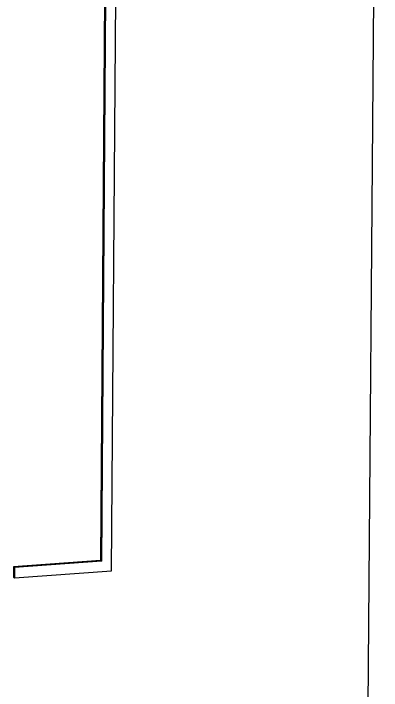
# Model space of a CAD drawing. Header units: millimetres. Extents: x 974 to 5700, y -47 to 3256.
# Drawn here: x 2647.51 to 2658.97, y 1186.66 to 1207.73 of the extents above; entities that cross this region are included whole.
import ezdxf

# ---------------------------------------------------------------- set-up
doc = ezdxf.new("R2010")
doc.units = ezdxf.units.MM
doc.header["$MEASUREMENT"] = 0
doc.layers.add('Domyslna', color=7, linetype='Continuous', true_color=0x000000)
doc.layers.add('Utwórz2D linie widoczne', color=7, linetype='Continuous', true_color=0x000000)

msp = doc.modelspace()

# ---------------------------------------------------------------- linework, layer by layer
at = {"layer": 'Domyslna'}
msp.add_line((2652.762, 462.85), (2658.973, 1238.312), dxfattribs=at)
at = {"layer": 'Utwórz2D linie widoczne'}
for p, q in [((2650.562, 1190.39), (2650.834, 1226.715)), ((2650.485, 1226.365), (2650.219, 1190.711)), ((2650.514, 1226.367), (2650.248, 1190.69)), ((2650.219, 1190.711), (2647.515, 1190.514)), ((2650.248, 1190.69), (2647.544, 1190.492)), ((2650.219, 1190.711), (2650.248, 1190.69)), ((2647.515, 1190.514), (2647.513, 1190.19)), ((2647.515, 1190.514), (2647.544, 1190.492)), ((2647.544, 1190.492), (2647.542, 1190.169)), ((2647.542, 1190.169), (2650.562, 1190.39)), ((2647.513, 1190.19), (2647.542, 1190.169))]:
    msp.add_line(p, q, dxfattribs=at)

doc.saveas('drawing.dxf')
